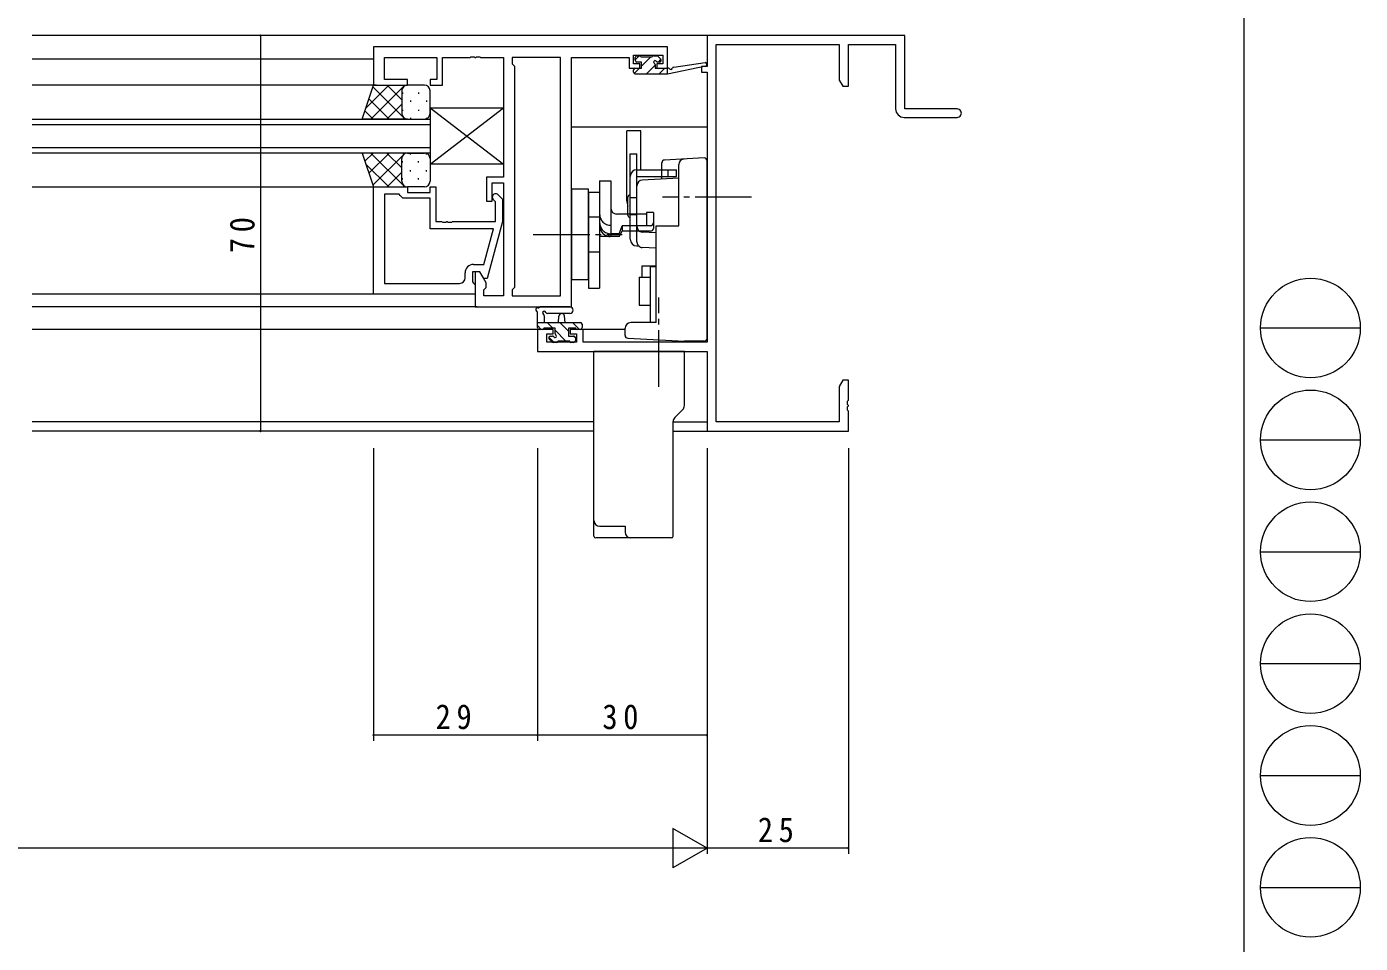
# Model space of a CAD drawing. Units: millimetres on the paper. Extents: x -397 to 397, y -282 to 282.
# Drawn here: x 160.7 to 396.7, y -167.6 to -5.4 of the extents above; entities that cross this region are included whole.
import ezdxf

# ---------------------------------------------------------------- set-up
doc = ezdxf.new("R2010")
doc.units = ezdxf.units.MM
for name, pattern in [('USER2', [13, 10, -1, 1, -1]), ('USER3', [15, 10, -1, 1, -1, 1, -1]), ('USER4', [4, 3, -1])]:
    doc.linetypes.add(name, pattern=pattern)
for name, color, linetype, lineweight in [('0-1_YKK_ZWAK', 7, 'Continuous', 18), ('0-3_YKK_11', 7, 'Continuous', 18), ('0-4_YKK_12', 2, 'Continuous', 18), ('0-5_YKK_13', 4, 'Continuous', 18), ('0-6_YKK_D', 6, 'Continuous', 18)]:
    doc.layers.add(name, color=color, linetype=linetype, lineweight=lineweight)
doc.styles.add('ＭＳ ゴシック', font='')
doc.styles.get('ＭＳ ゴシック').set_extended_font_data('MS Gothic')

msp = doc.modelspace()

# ---------------------------------------------------------------- linework, layer by layer
at = {"layer": '0-1_YKK_ZWAK'}
for p, q in [((376.092, 279.3), (376.092, -245.7)), ((379.068, -58.716), (396.708, -58.716)), ((379.068, -78.512), (396.708, -78.512)), ((379.068, -98.308), (396.708, -98.308)), ((379.068, -118.104), (396.708, -118.104)), ((379.068, -137.9), (396.708, -137.9)), ((379.068, -157.696), (396.708, -157.696))]:
    msp.add_line(p, q, dxfattribs=at)
for centre in [(387.888, -58.716), (387.888, -78.512), (387.888, -98.308), (387.888, -118.104), (387.888, -137.9), (387.888, -157.696)]:
    msp.add_circle(centre, 8.82, dxfattribs=at)
at = {"layer": '0-3_YKK_11'}
for p, q in [((281.12, -6.96), (281.12, -12.46)), ((316.12, -6.96), (281.12, -6.96)), ((316.12, -19.96), (316.12, -6.96)), ((222.12, -8.96), (222.12, -15.76)), ((274.12, -8.96), (222.12, -8.96)), ((274.12, -12.76), (274.12, -8.96)), ((282.75, -8.59), (304.49, -8.59)), ((282.75, -75.33), (282.75, -8.59)), ((304.49, -8.59), (304.49, -14.868)), ((306.12, -8.59), (314.49, -8.59)), ((306.12, -15.96), (306.12, -8.59)), ((314.49, -8.59), (314.49, -19.96)), ((224.05, -10.89), (233.32, -10.89)), ((224.05, -14.76), (224.05, -10.89)), ((233.32, -10.89), (233.32, -14.76)), ((234.32, -10.89), (239.162, -10.89)), ((234.32, -15.76), (234.32, -10.89)), ((239.162, -10.89), (239.345, -10.77)), ((239.345, -10.77), (239.895, -10.77)), ((239.895, -10.77), (240.078, -10.89)), ((240.078, -10.89), (240.162, -10.89)), ((240.162, -10.89), (240.345, -10.77)), ((240.345, -10.77), (240.895, -10.77)), ((240.895, -10.77), (241.078, -10.89)), ((241.078, -10.89), (245.12, -10.89)), ((245.12, -10.89), (245.12, -32.06)), ((246.62, -10.89), (246.62, -11.96)), ((255.19, -10.89), (246.62, -10.89)), ((255.19, -53.03), (255.19, -10.89)), ((255.19, -53.03), (255.19, -10.89)), ((257.12, -10.89), (267.32, -10.89)), ((257.12, -54.96), (257.12, -10.89)), ((267.32, -10.89), (267.32, -11.69)), ((267.32, -11.69), (267.32, -12.76)), ((268.12, -10.46), (273.32, -10.46)), ((268.12, -11.96), (268.12, -10.46)), ((273.32, -10.46), (273.32, -11.96)), ((246.62, -11.96), (247.05, -12.39)), ((247.05, -12.39), (247.05, -51.53)), ((267.32, -12.76), (269.22, -12.76)), ((269.22, -11.96), (268.12, -11.96)), ((269.22, -12.76), (269.22, -11.96)), ((272.22, -11.96), (272.22, -12.76)), ((273.32, -11.96), (272.22, -11.96)), ((272.22, -12.76), (274.12, -12.76)), ((280.12, -12.46), (280.12, -13.46)), ((281.12, -12.46), (280.12, -12.46)), ((280.12, -13.46), (281.12, -13.46)), ((281.12, -13.46), (281.12, -61.23)), ((222.12, -15.76), (228.12, -15.76)), ((228.12, -14.76), (224.05, -14.76)), ((228.12, -15.76), (228.12, -14.76)), ((232.12, -14.76), (232.12, -15.76)), ((233.32, -14.76), (232.12, -14.76)), ((232.12, -15.76), (234.32, -15.76)), ((304.49, -14.868), (305.12, -15.96)), ((305.12, -15.96), (306.12, -15.96)), ((325.37, -19.96), (316.12, -19.96)), ((315.99, -21.46), (325.37, -21.46)), ((242.12, -32.06), (242.12, -36.26)), ((245.12, -32.06), (242.12, -32.06)), ((222.12, -33.76), (228.12, -33.76)), ((222.12, -52.76), (222.12, -33.76)), ((224.05, -35.06), (224.05, -50.83)), ((226.62, -35.06), (224.05, -35.06)), ((224.05, -35.06), (224.05, -50.83)), ((226.82, -35.26), (226.62, -35.06)), ((227.32, -35.76), (226.82, -35.26)), ((228.12, -33.76), (228.12, -34.76)), ((228.12, -34.76), (232.12, -34.76)), ((232.12, -33.76), (233.12, -33.76)), ((232.12, -34.76), (232.12, -33.76)), ((233.12, -33.76), (233.12, -39.86)), ((243.12, -33.06), (245.12, -33.06)), ((243.12, -36.26), (243.12, -33.06)), ((244.144, -35.135), (244.92, -35.911)), ((245.12, -33.06), (245.12, -53.03)), ((232.12, -35.76), (227.32, -35.76)), ((232.12, -41.16), (232.12, -35.76)), ((242.12, -36.26), (243.12, -36.26)), ((243.72, -36.408), (243.296, -35.984)), ((243.72, -39.86), (243.72, -36.408)), ((244.92, -35.911), (244.92, -39.856)), ((233.12, -39.86), (234.162, -39.86)), ((234.162, -39.86), (234.345, -39.98)), ((234.345, -39.98), (234.895, -39.98)), ((234.895, -39.98), (235.078, -39.86)), ((235.078, -39.86), (235.162, -39.86)), ((235.162, -39.86), (235.345, -39.98)), ((235.345, -39.98), (235.895, -39.98)), ((235.895, -39.98), (236.078, -39.86)), ((236.078, -39.86), (243.72, -39.86)), ((244.92, -39.856), (242.213, -49.96)), ((243.328, -41.16), (232.12, -41.16)), ((241.64, -47.46), (243.328, -41.16)), ((238.32, -49.83), (238.32, -48.96)), ((239.62, -48.76), (239.62, -50.56)), ((240.92, -48.76), (239.62, -48.76)), ((239.82, -47.46), (241.64, -47.46)), ((240.12, -48.76), (240.12, -54.96)), ((240.92, -48.76), (240.12, -48.76)), ((242.05, -50.717), (240.92, -48.76)), ((241.613, -49.96), (240.92, -48.76)), ((224.05, -50.83), (237.32, -50.83)), ((239.62, -50.56), (239.82, -50.76)), ((239.82, -50.76), (240.12, -51.06)), ((240.12, -51.06), (240.12, -52.76)), ((242.213, -49.96), (241.613, -49.96)), ((241.62, -51.96), (242.05, -51.53)), ((242.05, -51.53), (242.05, -50.717)), ((247.05, -51.53), (246.62, -51.96)), ((240.12, -52.76), (222.12, -52.76)), ((241.62, -53.03), (241.62, -51.96)), ((245.12, -53.03), (241.62, -53.03)), ((246.62, -51.96), (246.62, -53.03)), ((246.62, -53.03), (255.19, -53.03)), ((240.12, -54.96), (257.12, -54.96)), ((251.12, -58.96), (251.12, -62.86)), ((253.92, -58.96), (251.12, -58.96)), ((253.92, -59.76), (253.92, -58.96)), ((256.92, -58.96), (256.92, -59.76)), ((259.22, -58.96), (256.92, -58.96)), ((259.22, -61.23), (259.22, -58.96)), ((252.75, -59.76), (253.92, -59.76)), ((252.75, -61.23), (252.75, -59.76)), ((258.02, -61.23), (252.75, -61.23)), ((256.92, -59.76), (258.02, -59.76)), ((258.02, -59.76), (258.02, -61.23)), ((281.12, -61.23), (259.22, -61.23)), ((251.12, -62.86), (281.12, -62.86)), ((281.12, -62.86), (281.12, -76.96)), ((305.12, -67.96), (304.49, -69.051)), ((306.12, -67.96), (305.12, -67.96)), ((306.12, -71.501), (306.12, -67.96)), ((304.49, -69.051), (304.49, -75.33)), ((306, -71.685), (306.12, -71.501)), ((306, -72.235), (306, -71.685)), ((306.12, -72.418), (306, -72.235)), ((306, -72.685), (306.12, -72.501)), ((306, -73.235), (306, -72.685)), ((306.12, -72.501), (306.12, -72.418)), ((304.49, -75.33), (282.75, -75.33)), ((306.12, -73.418), (306, -73.235)), ((306.12, -76.96), (306.12, -73.418)), ((281.12, -76.96), (306.12, -76.96))]:
    msp.add_line(p, q, dxfattribs=at)
for centre, radius, start, end in [((315.99, -19.96), 1.5, 180.00001, 269.99999), ((325.37, -20.71), 0.75, 269.99999, 90.00001), ((243.72, -35.56), 0.6, 44.99999, 225.00001), ((239.82, -48.96), 1.5, 90.00001, 179.99999), ((237.32, -49.83), 1, 270.00001, 359.99999)]:
    msp.add_arc(centre, radius, start, end, dxfattribs=at)
at = {"layer": '0-4_YKK_12'}
for p, q in [((281.42, -6.96), (161.697, -6.96)), ((222.12, -11.16), (161.697, -11.16)), ((222.62, -15.76), (161.697, -15.76)), ((161.697, -21.76), (232.12, -21.76)), ((232.12, -22.76), (161.697, -22.76)), ((232.12, -21.76), (232.12, -27.76)), ((281.12, -23.16), (257.12, -23.16)), ((161.697, -26.76), (232.12, -26.76)), ((232.12, -27.76), (161.697, -27.76)), ((161.697, -33.76), (222.12, -33.76)), ((222.12, -52.76), (161.697, -52.76)), ((240.42, -54.96), (161.697, -54.96)), ((251.42, -58.96), (161.697, -58.96)), ((266.62, -58.96), (258.72, -58.96)), ((261.12, -75.33), (161.697, -75.33)), ((275.12, -75.33), (281.12, -75.33)), ((261.12, -76.96), (161.697, -76.96)), ((275.12, -76.96), (281.42, -76.96))]:
    msp.add_line(p, q, dxfattribs=at)
at = {"layer": '0-5_YKK_13'}
for p, q in [((268.42, -11.253), (269.113, -10.56)), ((268.42, -11.36), (268.42, -10.86)), ((268.72, -10.56), (269.22, -10.56)), ((269.52, -11.66), (268.72, -11.66)), ((269.42, -10.76), (271.42, -10.76)), ((269.52, -12.398), (271.158, -10.76)), ((269.52, -12.76), (269.52, -11.66)), ((271.62, -10.56), (272.22, -10.56)), ((272.72, -11.66), (272.381, -11.66)), ((272.432, -10.647), (272.932, -11.147)), ((272.503, -11.66), (272.969, -11.193)), ((275.232, -12.586), (280.774, -11.763)), ((268.12, -13.46), (268.12, -13.06)), ((268.228, -13.69), (269.158, -12.76)), ((268.42, -12.76), (269.52, -12.76)), ((268.42, -13.76), (274.118, -13.76)), ((270.403, -13.76), (271.92, -12.243)), ((271.92, -12.121), (271.92, -12.76)), ((271.92, -12.76), (274.118, -12.76)), ((272.648, -13.76), (273.648, -12.76)), ((274.118, -13.76), (280.879, -12.353)), ((274.118, -12.76), (274.205, -12.745)), ((274.118, -13.76), (274.118, -12.76)), ((220.12, -21.76), (222.12, -15.76)), ((224.823, -15.76), (220.768, -19.815)), ((227.652, -15.76), (221.652, -21.76)), ((227.7, -21.76), (222.015, -16.075)), ((222.12, -15.76), (228.12, -15.76)), ((227.12, -18.351), (224.528, -15.76)), ((227.541, -15.944), (227.356, -15.76)), ((231.12, -15.76), (228.12, -15.76)), ((224.871, -21.76), (221.308, -18.196)), ((227.12, -16.76), (227.12, -20.76)), ((227.12, -16.76), (227.12, -20.76)), ((227.21, -17.08), (227.21, -17.28)), ((228.625, -18.495), (228.625, -18.695)), ((230.04, -17.08), (230.04, -17.28)), ((231.455, -18.495), (231.455, -18.695)), ((232.12, -20.76), (232.12, -16.76)), ((222.043, -21.76), (220.601, -20.317)), ((227.12, -19.12), (224.48, -21.76)), ((227.21, -20.11), (227.21, -20.31)), ((230.04, -20.11), (230.04, -20.31)), ((232.12, -19.76), (245.12, -19.76)), ((232.12, -19.76), (232.12, -29.76)), ((232.12, -19.76), (245.12, -29.76)), ((232.12, -29.76), (245.12, -19.76)), ((245.12, -19.76), (245.12, -29.76)), ((228.12, -21.76), (220.12, -21.76)), ((227.513, -21.555), (227.308, -21.76)), ((228.12, -21.76), (231.12, -21.76)), ((228.625, -21.525), (228.625, -21.725)), ((231.455, -21.525), (231.455, -21.702)), ((269.42, -23.855), (266.92, -23.855)), ((266.92, -36.21), (266.92, -23.855)), ((269.42, -30.71), (269.42, -23.855)), ((220.12, -27.76), (222.12, -33.76)), ((228.12, -27.76), (220.12, -27.76)), ((220.12, -27.76), (222.12, -33.76)), ((228.12, -27.76), (220.12, -27.76)), ((222.043, -27.76), (220.601, -29.202)), ((222.043, -27.76), (220.601, -29.202)), ((224.871, -27.76), (221.308, -31.323)), ((224.871, -27.76), (221.308, -31.323)), ((227.652, -33.76), (221.652, -27.76)), ((227.652, -33.76), (221.652, -27.76)), ((227.7, -27.76), (222.015, -33.444)), ((227.7, -27.76), (222.015, -33.444)), ((227.12, -30.399), (224.48, -27.76)), ((227.12, -30.399), (224.48, -27.76)), ((227.513, -27.964), (227.308, -27.76)), ((227.513, -27.964), (227.308, -27.76)), ((228.12, -27.76), (231.12, -27.76)), ((228.12, -27.76), (231.12, -27.76)), ((228.625, -27.995), (228.625, -27.795)), ((228.625, -27.995), (228.625, -27.795)), ((231.455, -27.995), (231.455, -27.817)), ((231.455, -27.995), (231.455, -27.817)), ((267.52, -27.91), (268.72, -27.91)), ((267.52, -43.01), (267.52, -27.91)), ((268.72, -30.71), (268.72, -27.91)), ((224.823, -33.76), (220.768, -29.705)), ((224.823, -33.76), (220.768, -29.705)), ((227.12, -32.76), (227.12, -28.76)), ((227.12, -32.76), (227.12, -28.76)), ((227.12, -32.76), (227.12, -28.76)), ((227.12, -32.76), (227.12, -28.76)), ((227.21, -29.41), (227.21, -29.21)), ((227.21, -29.41), (227.21, -29.21)), ((230.04, -29.41), (230.04, -29.21)), ((230.04, -29.41), (230.04, -29.21)), ((232.12, -28.76), (232.12, -32.76)), ((232.12, -28.76), (232.12, -32.76)), ((245.12, -29.76), (232.12, -29.76)), ((273.12, -32.374), (273.12, -29.503)), ((280.594, -28.637), (273.594, -29.004)), ((276.12, -40.659), (276.12, -29.821)), ((281.12, -60.56), (281.12, -29.136)), ((227.12, -31.168), (224.528, -33.76)), ((227.12, -31.168), (224.528, -33.76)), ((227.21, -32.44), (227.21, -32.24)), ((227.21, -32.44), (227.21, -32.24)), ((228.625, -31.025), (228.625, -30.825)), ((228.625, -31.025), (228.625, -30.825)), ((230.04, -32.44), (230.04, -32.24)), ((230.04, -32.44), (230.04, -32.24)), ((231.455, -31.025), (231.455, -30.825)), ((231.455, -31.025), (231.455, -30.825)), ((262.12, -32.66), (262.12, -51.66)), ((262.12, -32.66), (264.12, -32.66)), ((264.12, -32.66), (264.12, -42.56)), ((268.72, -30.71), (275.72, -30.71)), ((268.72, -43.01), (268.72, -31.91)), ((268.72, -31.91), (275.72, -31.91)), ((276.12, -32.217), (269.667, -32.555)), ((275.72, -31.91), (275.72, -30.71)), ((222.12, -33.76), (228.12, -33.76)), ((222.12, -33.76), (228.12, -33.76)), ((227.541, -33.575), (227.356, -33.76)), ((227.541, -33.575), (227.356, -33.76)), ((231.12, -33.76), (228.12, -33.76)), ((231.12, -33.76), (228.12, -33.76)), ((257.12, -34.16), (257.12, -50.16)), ((260.12, -34.16), (257.12, -34.16)), ((260.12, -50.16), (260.12, -34.16)), ((260.12, -34.66), (262.12, -34.66)), ((268.72, -41.24), (268.72, -33.554)), ((267.12, -38.76), (267.12, -35.56)), ((270.42, -38.56), (265.12, -38.56)), ((271.62, -38.26), (270.42, -38.26)), ((270.42, -38.26), (270.42, -40.623)), ((271.62, -38.26), (271.62, -40.123)), ((265.58, -42.06), (264.12, -42.06)), ((265.58, -42.56), (266.12, -41.591)), ((270.42, -40.623), (266.12, -40.623)), ((271.12, -41.591), (266.12, -41.591)), ((268.72, -43.01), (268.72, -41.26)), ((272.12, -41.893), (269.667, -41.764)), ((271.12, -40.623), (270.42, -40.623)), ((271.62, -40.123), (271.62, -41.091)), ((272.12, -40.659), (276.12, -40.659)), ((272.12, -43.01), (272.12, -40.659)), ((265.58, -42.56), (262.12, -42.56)), ((268.72, -44.21), (269.038, -44.21)), ((272.12, -44.606), (269.667, -44.478)), ((272.12, -57.759), (272.12, -44.21)), ((269.62, -47.71), (272.12, -47.71)), ((269.62, -49.71), (269.62, -47.71)), ((271.12, -47.815), (272.12, -47.815)), ((271.12, -57.759), (271.12, -47.815)), ((257.12, -50.16), (260.12, -50.16)), ((269.12, -49.71), (271.12, -49.71)), ((269.12, -49.71), (269.12, -54.71)), ((251.12, -58.66), (251.12, -55.979)), ((256.848, -54.96), (251.685, -54.96)), ((252.32, -56.579), (252.32, -57.76)), ((256.848, -56.16), (252.887, -56.162)), ((254.82, -57.76), (254.922, -56.615)), ((256.02, -57.76), (255.918, -56.615)), ((269.12, -54.71), (271.12, -54.71)), ((251.12, -57.76), (258.72, -57.76)), ((251.801, -58.96), (251.12, -58.278)), ((252.02, -58.96), (251.42, -58.96)), ((254.22, -58.76), (252.22, -58.76)), ((253.846, -58.76), (252.846, -57.76)), ((254.22, -59.699), (254.22, -58.76)), ((256.62, -59.288), (255.091, -57.76)), ((256.62, -58.76), (256.62, -60.16)), ((257.92, -58.76), (256.62, -58.76)), ((258.536, -58.96), (257.336, -57.76)), ((258.72, -58.96), (258.12, -58.96)), ((259.02, -58.06), (259.02, -58.66)), ((266.62, -60.034), (266.62, -58.759)), ((272.12, -57.759), (267.62, -57.759)), ((254.101, -61.26), (253.157, -60.315)), ((253.708, -61.172), (253.208, -60.672)), ((253.42, -60.16), (253.759, -60.16)), ((254.52, -61.26), (253.92, -61.26)), ((256.146, -61.06), (254.22, -59.133)), ((256.82, -61.06), (254.72, -61.06)), ((256.62, -60.16), (257.52, -60.16)), ((257.52, -61.26), (257.02, -61.26)), ((257.82, -60.488), (257.491, -60.16)), ((257.82, -60.46), (257.82, -60.96)), ((267.094, -60.533), (277.132, -61.06)), ((280.62, -61.06), (277.132, -61.06)), ((277.12, -62.86), (261.12, -62.86)), ((261.12, -92.81), (261.12, -62.86)), ((277.12, -62.86), (269.12, -62.86)), ((277.12, -72.445), (277.12, -62.86)), ((275.12, -95.56), (275.12, -75.274)), ((276.827, -73.152), (275.413, -74.567)), ((261.12, -95.56), (261.12, -92.81)), ((262.12, -93.81), (266.62, -93.81)), ((266.62, -93.81), (266.62, -94.86)), ((267.62, -95.86), (261.42, -95.86)), ((274.82, -95.86), (267.62, -95.86))]:
    msp.add_line(p, q, dxfattribs=at)
at = {"layer": '0-5_YKK_13', "linetype": 'USER4'}
for p, q in [((268.72, -31.91), (268.72, -30.71)), ((274.22, -31.91), (274.22, -30.71)), ((267.52, -39.16), (267.52, -35.16)), ((268.72, -39.21), (268.72, -35.21)), ((267.52, -35.66), (268.72, -35.66)), ((260.12, -39.06), (262.12, -39.06)), ((267.52, -38.66), (268.72, -38.66)), ((268.72, -43.479), (268.72, -43.01)), ((272.12, -44.21), (272.12, -43.01)), ((260.12, -45.26), (262.12, -45.26))]:
    msp.add_line(p, q, dxfattribs=at)
at = {"layer": '0-5_YKK_13', "linetype": 'USER2'}
for p, q in [((288.996, -35.56), (273.244, -35.56)), ((250.368, -42.16), (266.12, -42.16)), ((272.62, -69.106), (272.62, -53.353))]:
    msp.add_line(p, q, dxfattribs=at)
at = {"layer": '0-5_YKK_13', "linetype": 'USER3'}
msp.add_line((263.66, -42.06), (263.66, -42.56), dxfattribs=at)
at = {"layer": '0-5_YKK_13'}
for points in [[(260.12, -34.66), (260.12, -51.66), (262.12, -51.66)], [(265.58, -42.06), (266.12, -40.623), (266.12, -41.591)]]:
    msp.add_lwpolyline(points, dxfattribs=at)
for centre, radius, start, end in [((268.72, -10.86), 0.3, 90, 180), ((268.72, -11.36), 0.3, 180, 270), ((269.22, -10.76), 0.2, 0, 90), ((271.62, -10.76), 0.2, 90, 180), ((271.92, -11.66), 0.25, 33.05573, 236.94427), ((272.381, -11.36), 0.3, 213.05573, 270), ((272.22, -10.86), 0.3, 45, 90), ((272.72, -11.36), 0.3, 270, 45), ((280.818, -12.06), 0.3, 281.74981, 98.44936), ((268.42, -13.06), 0.3, 90, 180), ((268.42, -13.46), 0.3, 180, 270), ((271.62, -12.121), 0.3, 0, 56.94427), ((274.253, -13.042), 0.3, 39.19754, 99.19754), ((274.718, -12.662), 0.3, 219.19754, 338.44936), ((275.276, -12.883), 0.3, 98.44936, 158.44936), ((228.12, -16.76), 1, 90.0001, 180.0001), ((228.12, -16.76), 1, 90.0001, 180.0001), ((231.12, -16.76), 1, 0.0001, 90.0001), ((228.12, -20.76), 1, 180.0001, 270.0001), ((228.12, -20.76), 1, 180.0001, 270.0001), ((231.12, -20.76), 1, 270.0001, 0.0001), ((228.12, -28.76), 1, 89.9999, 179.9999), ((228.12, -28.76), 1, 89.9999, 179.9999), ((228.12, -28.76), 1, 89.9999, 179.9999), ((228.12, -28.76), 1, 89.9999, 179.9999), ((231.12, -28.76), 1, 359.9999, 89.9999), ((231.12, -28.76), 1, 359.9999, 89.9999), ((273.62, -29.503), 0.5, 93, 180), ((277.12, -29.821), 1, 93, 180), ((280.62, -29.136), 0.5, 0, 93), ((228.12, -32.76), 1, 179.9999, 269.9999), ((228.12, -32.76), 1, 179.9999, 269.9999), ((228.12, -32.76), 1, 179.9999, 269.9999), ((228.12, -32.76), 1, 179.9999, 269.9999), ((231.12, -32.76), 1, 269.9999, 359.9999), ((231.12, -32.76), 1, 269.9999, 359.9999), ((268.72, -31.91), 1.2, 90, 180), ((269.72, -33.554), 1, 93, 180), ((267.52, -35.56), 0.4, 90, 180), ((265.12, -37.56), 1, 180, 270), ((269.42, -36.21), 2.5, 180, 202.33425), ((267.52, -38.76), 0.4, 180, 270), ((269.72, -40.766), 1, 180, 267), ((271.12, -40.123), 0.5, 270, 0), ((271.12, -41.091), 0.5, 270, 0), ((268.72, -43.01), 1.2, 180, 270), ((269.72, -43.479), 1, 226.99921, 267), ((251.12, -55.46), 0.3, 79.47122, 240), ((250.82, -55.979), 0.3, 0, 60), ((251.229, -54.87), 0.3, 259.47122, 319.47122), ((251.685, -55.26), 0.3, 90, 139.47122), ((252.32, -56.06), 0.3, 19.18976, 240), ((252.02, -56.579), 0.3, 0, 60), ((252.886, -55.862), 0.3, 199.18976, 270.04023), ((255.42, -56.66), 0.5, 5.09207, 174.90793), ((256.847, -55.56), 0.6, 270.04023, 90.04023), ((251.42, -58.66), 0.3, 180, 270), ((252.02, -58.76), 0.2, 270, 0), ((258.12, -58.76), 0.2, 180, 270), ((258.72, -58.06), 0.3, 0, 90), ((258.72, -58.66), 0.3, 270, 0), ((267.62, -58.759), 1, 90, 180), ((253.42, -60.46), 0.3, 90, 225), ((253.92, -60.96), 0.3, 225, 270), ((253.759, -60.46), 0.3, 33.05573, 90), ((254.22, -60.16), 0.25, 213.05573, 56.94427), ((254.52, -59.699), 0.3, 180, 236.94427), ((254.52, -61.06), 0.2, 270, 0), ((257.02, -61.06), 0.2, 180, 270), ((257.52, -60.46), 0.3, 0, 90), ((257.52, -60.96), 0.3, 270, 0), ((267.12, -60.034), 0.5, 180, 267), ((280.62, -60.56), 0.5, 270, 0), ((276.12, -72.445), 1, 315, 0), ((276.12, -75.274), 1, 135, 180), ((262.12, -92.81), 1, 180, 270), ((261.42, -95.56), 0.3, 180, 270), ((267.62, -94.86), 1, 180, 270), ((274.82, -95.56), 0.3, 270, 0)]:
    msp.add_arc(centre, radius, start, end, dxfattribs=at)
at = {"layer": '0-5_YKK_13', "linetype": 'USER4'}
for centre, radius, end in [((264.12, -38.56), 2, 270), ((264.12, -40.06), 2, 270), ((264.12, -40.56), 2, 270), ((269.72, -43.479), 1, 226.99921)]:
    msp.add_arc(centre, radius, 180, end, dxfattribs=at)
at = {"layer": '0-6_YKK_D'}
for p, q in [((218.12, -6.96), (201.12, -6.96)), ((202.12, -6.96), (202.12, -76.96)), ((218.12, -76.96), (201.12, -76.96)), ((222.12, -79.96), (222.12, -131.757)), ((251.12, -79.96), (251.12, -131.757)), ((251.12, -79.96), (251.12, -131.757)), ((281.12, -79.96), (281.12, -131.757)), ((281.12, -79.96), (281.12, -151.757)), ((281.12, -79.96), (281.12, -151.757)), ((306.12, -79.96), (306.12, -151.757)), ((251.12, -130.757), (222.12, -130.757)), ((281.12, -130.757), (251.12, -130.757)), ((275.058, -147.257), (275.058, -154.257)), ((281.12, -150.757), (275.058, -147.257)), ((274.12, -150.757), (-11.88, -150.757)), ((281.12, -150.757), (268.995, -150.757)), ((281.12, -150.757), (275.058, -154.257)), ((306.12, -150.757), (281.12, -150.757))]:
    msp.add_line(p, q, dxfattribs=at)
for centre, start, end in [((202.12, -6.96), 90, 270), ((202.12, -6.96), 270, 90), ((202.12, -76.96), 90, 270), ((202.12, -76.96), 270, 90), ((222.12, -130.757), 0, 180), ((222.12, -130.757), 180, 0), ((251.12, -130.757), 0, 180), ((251.12, -130.757), 0, 180), ((251.12, -130.757), 180, 0), ((251.12, -130.757), 180, 0), ((281.12, -130.757), 0, 180), ((281.12, -130.757), 180, 0), ((306.12, -150.757), 0, 180), ((306.12, -150.757), 180, 0)]:
    msp.add_arc(centre, 0.106, start, end, dxfattribs=at)

# ---------------------------------------------------------------- texts
at = {"layer": '0-6_YKK_D', "color": 7, "insert": (201.12, -45.48), "char_height": 4.399, "attachment_point": 7, "rotation": 90, "style": 'ＭＳ ゴシック'}
msp.add_mtext('\\T1.37;\\W0.9;70', dxfattribs=at)
at = {"layer": '0-6_YKK_D', "color": 7, "char_height": 4.399, "attachment_point": 7, "style": 'ＭＳ ゴシック'}
for s, insert in [('\\T1.37;\\W0.9;29', (233.1, -129.757)), ('\\T1.37;\\W0.9;30', (262.6, -129.757)), ('\\T1.37;\\W0.9;25', (290.1, -149.757))]:
    msp.add_mtext(s, dxfattribs=dict(at, insert=insert))

doc.saveas('drawing.dxf')
